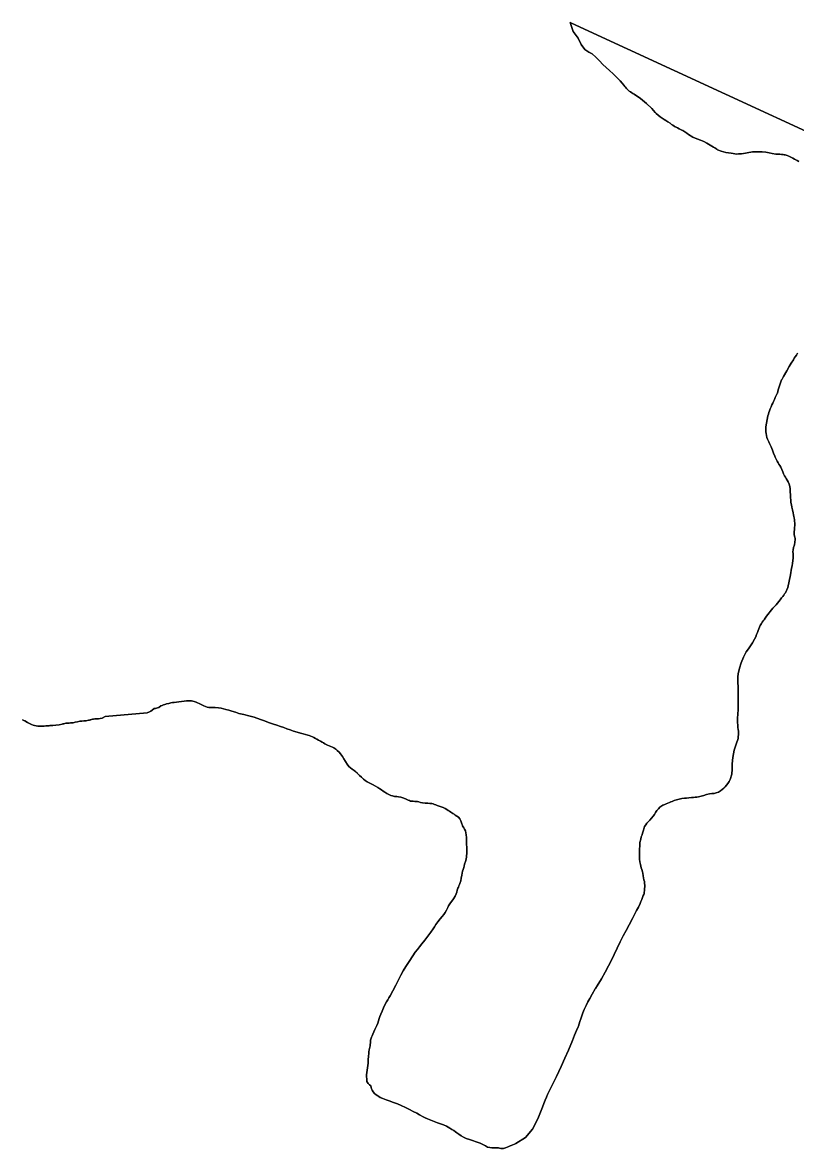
# Model space of a CAD drawing. Header units: inches. Extents: x 11258954 to 11313122, y 3645444 to 3695200.
# Drawn here: x 11268241 to 11269722, y 3672720 to 3674872 of the extents above; entities that cross this region are included whole.
import ezdxf

# ---------------------------------------------------------------- set-up
doc = ezdxf.new("R2010")
doc.units = ezdxf.units.IN
doc.header["$MEASUREMENT"] = 0
doc.layers.add('ZipCode', color=108, linetype='Continuous')

msp = doc.modelspace()

# ---------------------------------------------------------------- linework, layer by layer
at = {"layer": 'ZipCode'}
for points in [[(11270058.41, 3674516.188, 0), (11269298.636, 3674866.6385, 0), (11269287.6225, 3674871.7185, 0), (11269293.1735, 3674854.456, 0), (11269302.9065, 3674841.9375, 0), (11269308.4065, 3674829.4375, 0), (11269315.4065, 3674820.1875, 0), (11269323.219, 3674815.25, 0), (11269329.6565, 3674811.75, 0), (11269336.594, 3674805.75, 0), (11269343.594, 3674798.5625, 0), (11269350.219, 3674791.625, 0), (11269356.5625, 3674785.5, 0), (11269362.75, 3674780, 0), (11269369.625, 3674773.6875, 0), (11269378, 3674765.4375, 0), (11269382.9065, 3674760.25, 0), (11269387, 3674755.6875, 0), (11269390.125, 3674752.0625, 0), (11269392, 3674749.625, 0), (11269393.219, 3674748.125, 0), (11269395.3125, 3674745.8125, 0), (11269397.875, 3674743.25, 0), (11269400.625, 3674740.8125, 0), (11269403, 3674739.0625, 0), (11269405.2815, 3674737.625, 0), (11269407.594, 3674736.375, 0), (11269410, 3674735, 0), (11269422.125, 3674726.8125, 0), (11269433.75, 3674717.125, 0), (11269443.5315, 3674707.625, 0), (11269450, 3674700, 0), (11269452.25, 3674697.5625, 0), (11269455.6565, 3674694.5625, 0), (11269459.625, 3674691.4375, 0), (11269463.625, 3674688.625, 0), (11269467.1875, 3674686.375, 0), (11269470.594, 3674684.3125, 0), (11269474.2815, 3674682.125, 0), (11269478.625, 3674679.25, 0), (11269481.594, 3674677.125, 0), (11269484.1565, 3674675.25, 0), (11269486.3125, 3674673.6875, 0), (11269488, 3674672.625, 0), (11269490, 3674671.5625, 0), (11269492.75, 3674670.1875, 0), (11269495.8125, 3674668.6875, 0), (11269498.8125, 3674667.25, 0), (11269500.875, 3674666.25, 0), (11269502.7815, 3674665.25, 0), (11269504.7815, 3674664.125, 0), (11269507, 3674662.8125, 0), (11269510.625, 3674660.375, 0), (11269513.9375, 3674658, 0), (11269516.75, 3674655.9375, 0), (11269519, 3674654.4375, 0), (11269522.2815, 3674652.8125, 0), (11269526.7815, 3674651, 0), (11269531.8125, 3674649, 0), (11269536.8125, 3674647, 0), (11269543.25, 3674644.125, 0), (11269549.0315, 3674641.0625, 0), (11269554.9065, 3674637.625, 0), (11269561.625, 3674633.4375, 0), (11269563.875, 3674632, 0), (11269565.875, 3674630.6875, 0), (11269567.6875, 3674629.5625, 0), (11269569.219, 3674628.625, 0), (11269576.344, 3674625.8125, 0), (11269585.3125, 3674623.625, 0), (11269595.5625, 3674621.9375, 0), (11269606.4065, 3674620.4375, 0), (11269609.0625, 3674620.5, 0), (11269611.875, 3674620.625, 0), (11269615, 3674620.875, 0), (11269618.625, 3674621.25, 0), (11269622.75, 3674621.9375, 0), (11269626.1875, 3674622.6875, 0), (11269629.375, 3674623.4375, 0), (11269632.8125, 3674624, 0), (11269636.25, 3674624.3125, 0), (11269639.625, 3674624.375, 0), (11269642.969, 3674624.4375, 0), (11269646.219, 3674624.4375, 0), (11269648.219, 3674624.5, 0), (11269650.25, 3674624.5625, 0), (11269652.344, 3674624.625, 0), (11269654.625, 3674624.625, 0), (11269661.469, 3674624, 0), (11269667.6565, 3674622.8125, 0), (11269673.7815, 3674621.4375, 0), (11269680.594, 3674620.4375, 0), (11269684.5, 3674620.125, 0), (11269688.1875, 3674620, 0), (11269691.6565, 3674619.8125, 0), (11269695, 3674619.4375, 0), (11269696.719, 3674619.125, 0), (11269698.469, 3674618.75, 0), (11269700.344, 3674618.25, 0), (11269702.4065, 3674617.625, 0), (11269705.4375, 3674616.5, 0), (11269707.9375, 3674615.1875, 0), (11269710.3125, 3674613.75, 0), (11269713, 3674612.25, 0), (11269716.0625, 3674610.625, 0), (11269718.969, 3674609.125, 0), (11269721.719, 3674607.75, 0), (11269724.4065, 3674606.4375, 0)], [(11269724.4065, 3674606.4375, 0), (11269721.719, 3674607.75, 0), (11269718.969, 3674609.125, 0), (11269716.0625, 3674610.625, 0), (11269713, 3674612.25, 0), (11269710.3125, 3674613.75, 0), (11269707.9375, 3674615.1875, 0), (11269705.4375, 3674616.5, 0), (11269702.4065, 3674617.625, 0), (11269700.344, 3674618.25, 0), (11269698.469, 3674618.75, 0), (11269696.719, 3674619.125, 0), (11269695, 3674619.4375, 0), (11269691.6565, 3674619.8125, 0), (11269688.1875, 3674620, 0), (11269684.5, 3674620.125, 0), (11269680.594, 3674620.4375, 0), (11269673.7815, 3674621.4375, 0), (11269667.6565, 3674622.8125, 0), (11269661.469, 3674624, 0), (11269654.625, 3674624.625, 0), (11269652.344, 3674624.625, 0), (11269650.25, 3674624.5625, 0), (11269648.219, 3674624.5, 0), (11269646.219, 3674624.4375, 0), (11269642.969, 3674624.4375, 0), (11269639.625, 3674624.375, 0), (11269636.25, 3674624.3125, 0), (11269632.8125, 3674624, 0), (11269629.375, 3674623.4375, 0), (11269626.1875, 3674622.6875, 0), (11269622.75, 3674621.9375, 0), (11269618.625, 3674621.25, 0), (11269615, 3674620.875, 0), (11269611.875, 3674620.625, 0), (11269609.0625, 3674620.5, 0), (11269606.4065, 3674620.4375, 0), (11269595.5625, 3674621.9375, 0), (11269585.3125, 3674623.625, 0), (11269576.344, 3674625.8125, 0), (11269569.219, 3674628.625, 0), (11269567.6875, 3674629.5625, 0), (11269565.875, 3674630.6875, 0), (11269563.875, 3674632, 0), (11269561.625, 3674633.4375, 0), (11269554.9065, 3674637.625, 0), (11269549.0315, 3674641.0625, 0), (11269543.25, 3674644.125, 0), (11269536.8125, 3674647, 0), (11269531.8125, 3674649, 0), (11269526.7815, 3674651, 0), (11269522.2815, 3674652.8125, 0), (11269519, 3674654.4375, 0), (11269516.75, 3674655.9375, 0), (11269513.9375, 3674658, 0), (11269510.625, 3674660.375, 0), (11269507, 3674662.8125, 0), (11269504.7815, 3674664.125, 0), (11269502.7815, 3674665.25, 0), (11269500.875, 3674666.25, 0), (11269498.8125, 3674667.25, 0), (11269495.8125, 3674668.6875, 0), (11269492.75, 3674670.1875, 0), (11269490, 3674671.5625, 0), (11269488, 3674672.625, 0), (11269486.3125, 3674673.6875, 0), (11269484.1565, 3674675.25, 0), (11269481.594, 3674677.125, 0), (11269478.625, 3674679.25, 0), (11269474.2815, 3674682.125, 0), (11269470.594, 3674684.3125, 0), (11269467.1875, 3674686.375, 0), (11269463.625, 3674688.625, 0), (11269459.625, 3674691.4375, 0), (11269455.6565, 3674694.5625, 0), (11269452.25, 3674697.5625, 0), (11269450, 3674700, 0), (11269443.5315, 3674707.625, 0), (11269433.75, 3674717.125, 0), (11269422.125, 3674726.8125, 0), (11269410, 3674735, 0), (11269407.594, 3674736.375, 0), (11269405.2815, 3674737.625, 0), (11269403, 3674739.0625, 0), (11269400.625, 3674740.8125, 0), (11269397.875, 3674743.25, 0), (11269395.3125, 3674745.8125, 0), (11269393.219, 3674748.125, 0), (11269392, 3674749.625, 0), (11269390.125, 3674752.0625, 0), (11269387, 3674755.6875, 0), (11269382.9065, 3674760.25, 0), (11269378, 3674765.4375, 0), (11269369.625, 3674773.6875, 0), (11269362.75, 3674780, 0), (11269356.5625, 3674785.5, 0), (11269350.219, 3674791.625, 0), (11269343.594, 3674798.5625, 0), (11269336.594, 3674805.75, 0), (11269329.6565, 3674811.75, 0), (11269323.219, 3674815.25, 0), (11269315.4065, 3674820.1875, 0), (11269308.4065, 3674829.4375, 0), (11269302.9065, 3674841.9375, 0), (11269293.1735, 3674854.456, 0), (11269287.6225, 3674871.7185, 0), (11269298.636, 3674866.6385, 0), (11270058.41, 3674516.188, 0)], [(11269722.219, 3674239.625, 0), (11269719.875, 3674236.125, 0), (11269717.8125, 3674232.9375, 0), (11269715.9375, 3674230, 0), (11269714.219, 3674227.25, 0), (11269710.2815, 3674220.875, 0), (11269706.3125, 3674214.1875, 0), (11269701.5625, 3674206.125, 0), (11269695.4065, 3674195.4375, 0), (11269693.8125, 3674192.625, 0), (11269692.6875, 3674190.5, 0), (11269691.8125, 3674188.6875, 0), (11269691, 3674186.8125, 0), (11269688.969, 3674181.4375, 0), (11269687.1565, 3674175.625, 0), (11269685.4375, 3674169.5, 0), (11269683.8125, 3674163.25, 0), (11269683.719, 3674163.4375, 0), (11269683.625, 3674163.25, 0), (11269683.5, 3674163, 0), (11269683.4065, 3674162.8125, 0), (11269681.5315, 3674159, 0), (11269679.6875, 3674155.125, 0), (11269677.9065, 3674151.3125, 0), (11269676.219, 3674147.625, 0), (11269674.719, 3674144.375, 0), (11269673.219, 3674141.0625, 0), (11269671.6875, 3674137.5, 0), (11269670, 3674133.4375, 0), (11269668.594, 3674129.75, 0), (11269667.469, 3674126.5625, 0), (11269666.5315, 3674123.375, 0), (11269665.625, 3674120.0625, 0), (11269663.9375, 3674113.0625, 0), (11269662.6875, 3674106.0625, 0), (11269661.875, 3674099.1875, 0), (11269661.625, 3674092.625, 0), (11269661.719, 3674089.4375, 0), (11269662.0315, 3674086.1875, 0), (11269662.5625, 3674082.6875, 0), (11269663.4065, 3674078.8125, 0), (11269664.4375, 3674075.4375, 0), (11269665.719, 3674072.6875, 0), (11269667.125, 3674070.125, 0), (11269668.625, 3674067.25, 0), (11269671.5, 3674060.9375, 0), (11269674, 3674054.8125, 0), (11269676.3125, 3674048.9375, 0), (11269678.594, 3674043.25, 0), (11269679.5625, 3674041, 0), (11269680.6565, 3674038.6875, 0), (11269681.844, 3674036.25, 0), (11269683.219, 3674033.625, 0), (11269685, 3674030.5, 0), (11269686.6565, 3674027.875, 0), (11269688.2815, 3674025.1875, 0), (11269690, 3674022.0625, 0), (11269692.094, 3674017.5, 0), (11269693.7815, 3674013.1875, 0), (11269695.375, 3674009.1875, 0), (11269697.219, 3674005.4375, 0), (11269698.875, 3674002.8125, 0), (11269700.719, 3674000.1875, 0), (11269702.594, 3673997.375, 0), (11269704.4065, 3673994.25, 0), (11269706.3125, 3673989.5625, 0), (11269707.25, 3673985.0625, 0), (11269707.75, 3673980.4375, 0), (11269708.219, 3673975.0625, 0), (11269708.719, 3673969.3125, 0), (11269708.969, 3673964.0625, 0), (11269709.1875, 3673959.25, 0), (11269709.594, 3673954.625, 0), (11269710.344, 3673950.0625, 0), (11269711.375, 3673945.375, 0), (11269712.5625, 3673940.3125, 0), (11269713.8125, 3673934.625, 0), (11269714.5315, 3673931.125, 0), (11269715.125, 3673928.0625, 0), (11269715.6565, 3673925.0625, 0), (11269716.219, 3673921.4375, 0), (11269716.594, 3673918.3125, 0), (11269716.8125, 3673915.5625, 0), (11269716.875, 3673913, 0), (11269716.8125, 3673910.625, 0), (11269716.469, 3673906.8125, 0), (11269716.0625, 3673902.8125, 0), (11269715.8125, 3673898.3125, 0), (11269716, 3673893.0625, 0), (11269716.375, 3673890.3125, 0), (11269716.844, 3673888, 0), (11269717.3125, 3673885.875, 0), (11269717.594, 3673883.625, 0), (11269717.2815, 3673878.4375, 0), (11269716.0625, 3673873.4375, 0), (11269714.625, 3673868.5625, 0), (11269713.594, 3673863.8125, 0), (11269713.4065, 3673860.4375, 0), (11269713.5625, 3673857, 0), (11269713.7815, 3673853.3125, 0), (11269713.8125, 3673849.0625, 0), (11269713.375, 3673843.3125, 0), (11269712.594, 3673838.375, 0), (11269711.625, 3673833.75, 0), (11269710.594, 3673828.8125, 0), (11269708.5315, 3673816.375, 0), (11269706.469, 3673803.9375, 0), (11269703.5625, 3673792.25, 0), (11269699, 3673782.0625, 0), (11269697.5, 3673779.75, 0), (11269695.8125, 3673777.5, 0), (11269693.9065, 3673775, 0), (11269691.8125, 3673772.25, 0), (11269689, 3673768.5625, 0), (11269686.5625, 3673765.4375, 0), (11269684.0625, 3673762.375, 0), (11269681.219, 3673759.0625, 0), (11269678.1565, 3673755.5625, 0), (11269675.219, 3673752.375, 0), (11269672.5, 3673749.375, 0), (11269670, 3673746.4375, 0), (11269667.75, 3673743.5625, 0), (11269665.5315, 3673740.5, 0), (11269663.094, 3673737.125, 0), (11269660.219, 3673733.25, 0), (11269658.094, 3673730.4375, 0), (11269656.344, 3673728.0625, 0), (11269654.719, 3673725.75, 0), (11269653, 3673723.0625, 0), (11269651, 3673719.5, 0), (11269649.375, 3673716.125, 0), (11269648, 3673712.8125, 0), (11269646.8125, 3673709.625, 0), (11269645.469, 3673705.875, 0), (11269644.0315, 3673702.0625, 0), (11269642.344, 3673697.9375, 0), (11269640.219, 3673693.25, 0), (11269636.25, 3673686.0625, 0), (11269632.25, 3673680.3125, 0), (11269628.219, 3673674.9375, 0), (11269624.219, 3673669.0625, 0), (11269618.7815, 3673658.875, 0), (11269614.625, 3673648.375, 0), (11269611.3125, 3673637.75, 0), (11269608.4065, 3673627.0625, 0), (11269608.375, 3673621.1875, 0), (11269608.344, 3673615.3125, 0), (11269608.344, 3673609.5, 0), (11269608.4065, 3673603.8125, 0), (11269608.5, 3673599.125, 0), (11269608.594, 3673594.3125, 0), (11269608.719, 3673589.5, 0), (11269608.8125, 3673584.8125, 0), (11269608.9065, 3673578.875, 0), (11269608.9375, 3673572.9375, 0), (11269608.844, 3673566.5, 0), (11269608.625, 3673559.0625, 0), (11269608.125, 3673550.1875, 0), (11269607.594, 3673542.5625, 0), (11269607.375, 3673535.375, 0), (11269607.8125, 3673527.8125, 0), (11269608.2815, 3673524.25, 0), (11269608.844, 3673520.75, 0), (11269609.344, 3673517.375, 0), (11269609.625, 3673514.0625, 0), (11269608.469, 3673503.375, 0), (11269605.0315, 3673492.875, 0), (11269601.0315, 3673481.25, 0), (11269598.219, 3673467.25, 0), (11269597.5, 3673455.125, 0), (11269597.3125, 3673445.0625, 0), (11269596.4065, 3673435.625, 0), (11269593.4065, 3673425.4375, 0), (11269591.4065, 3673421.25, 0), (11269589.0625, 3673417.625, 0), (11269586.5, 3673414.375, 0), (11269583.8125, 3673411.4375, 0), (11269581.1875, 3673408.75, 0), (11269578.3125, 3673406.1875, 0), (11269575, 3673403.75, 0), (11269571, 3673401.25, 0), (11269566.6565, 3673399.375, 0), (11269562.625, 3673398.5625, 0), (11269558.594, 3673398.1875, 0), (11269554.219, 3673397.625, 0), (11269548.4375, 3673396.3125, 0), (11269543, 3673394.75, 0), (11269537.8125, 3673393.25, 0), (11269532.8125, 3673392.0625, 0), (11269529.844, 3673391.5625, 0), (11269526.719, 3673391.25, 0), (11269523.375, 3673390.9375, 0), (11269519.625, 3673390.625, 0), (11269514.594, 3673390.1875, 0), (11269510.25, 3673389.8125, 0), (11269506, 3673389.3125, 0), (11269501.219, 3673388.625, 0), (11269495.9065, 3673387.5625, 0), (11269491.0315, 3673386.25, 0), (11269486.5625, 3673384.8125, 0), (11269482.4065, 3673383.25, 0), (11269479.9375, 3673382.25, 0), (11269477.344, 3673381.1875, 0), (11269474.4375, 3673380, 0), (11269471, 3673378.625, 0), (11269468.5315, 3673377.6875, 0), (11269466.5, 3673376.9375, 0), (11269464.6875, 3673376.0625, 0), (11269462.8125, 3673375.0625, 0), (11269459.25, 3673372.375, 0), (11269456.1875, 3673369.125, 0), (11269453.469, 3673365.625, 0), (11269451, 3673362.0625, 0), (11269448.5625, 3673358.5625, 0), (11269446.0315, 3673355.125, 0), (11269443.1875, 3673351.5, 0), (11269439.8125, 3673347.4375, 0), (11269436.9065, 3673344.1875, 0), (11269434.4065, 3673341.5, 0), (11269432.1565, 3673338.75, 0), (11269430, 3673335.25, 0), (11269428.9375, 3673332.9375, 0), (11269428.794, 3673332.488, 0), (11269428.219, 3673330.6875, 0), (11269427.719, 3673328.5, 0), (11269427.219, 3673326.4375, 0), (11269426.1875, 3673322.875, 0), (11269424.9375, 3673319.3125, 0), (11269423.6565, 3673315.4375, 0), (11269422.4065, 3673311.25, 0), (11269421.0625, 3673304.5625, 0), (11269420.5625, 3673298.4375, 0), (11269420.469, 3673292.25, 0), (11269420.4065, 3673285.25, 0), (11269420.3125, 3673278.9375, 0), (11269420.469, 3673273.125, 0), (11269420.9375, 3673267.75, 0), (11269421.8125, 3673262.875, 0), (11269422.6565, 3673259.75, 0), (11269423.625, 3673256.5, 0), (11269424.719, 3673252.875, 0), (11269425.8125, 3673248.4375, 0), (11269426.2815, 3673246.1875, 0), (11269426.625, 3673244.375, 0), (11269426.9065, 3673242.6875, 0), (11269427.219, 3673240.875, 0), (11269427.969, 3673237.1875, 0), (11269428.75, 3673233.5625, 0), (11269429.469, 3673230, 0), (11269430, 3673226.625, 0), (11269430.25, 3673223.4375, 0), (11269430.219, 3673220.25, 0), (11269430, 3673216.625, 0), (11269429.625, 3673212.25, 0), (11269429.2815, 3673209.5625, 0), (11269428.7815, 3673207.375, 0), (11269428.125, 3673205.4375, 0), (11269427.4065, 3673203.4375, 0), (11269425.969, 3673199.5625, 0), (11269424.4375, 3673195.6875, 0), (11269422.844, 3673191.9375, 0), (11269421.219, 3673188.25, 0), (11269417.969, 3673181.375, 0), (11269414.594, 3673174.625, 0), (11269410.844, 3673167.5, 0), (11269406.625, 3673159.4375, 0), (11269400.219, 3673147.3125, 0), (11269394.625, 3673136.875, 0), (11269389.219, 3673126.625, 0), (11269383.4065, 3673115.25, 0), (11269377.375, 3673102.75, 0), (11269371.7815, 3673090.875, 0), (11269366.5, 3673079.625, 0), (11269361.219, 3673069.0625, 0), (11269354.5315, 3673056.8125, 0), (11269347.2815, 3673044.5, 0), (11269339.125, 3673030.875, 0), (11269336.0975, 3673025.6735, 0), (11269335.6805, 3673024.9575, 0), (11269329.8125, 3673014.875, 0), (11269325.1875, 3673006.75, 0), (11269321.469, 3673000, 0), (11269318.125, 3672993.375, 0), (11269314.625, 3672985.625, 0), (11269312.094, 3672979.375, 0), (11269310.0315, 3672973.4375, 0), (11269308.1875, 3672967.875, 0), (11269306.4065, 3672962.4375, 0), (11269303.375, 3672954, 0), (11269302.8795, 3672952.764, 0), (11269299.969, 3672945.5, 0), (11269296.1875, 3672936.375, 0), (11269292, 3672926.25, 0), (11269284.344, 3672908, 0), (11269277.5, 3672892.5625, 0), (11269270.2815, 3672876.875, 0), (11269261.4065, 3672857.875, 0), (11269256.5625, 3672847.625, 0), (11269252.219, 3672838.8125, 0), (11269248.219, 3672830.875, 0), (11269244.4065, 3672823.4375, 0), (11269242.1875, 3672818.3125, 0), (11269239.9065, 3672812.3125, 0), (11269237.469, 3672806, 0), (11269234.8125, 3672799.0625, 0), (11269225.8125, 3672776.8125, 0), (11269215.5625, 3672757.25, 0), (11269202.2815, 3672741.25, 0), (11269184.0315, 3672729.4375, 0), (11269181, 3672728.1875, 0), (11269178, 3672727, 0), (11269175.219, 3672725.875, 0), (11269172.8125, 3672724.875, 0), (11269170.2815, 3672723.6875, 0), (11269167.4375, 3672722.375, 0), (11269164.125, 3672721.1875, 0), (11269160.219, 3672720.25, 0), (11269157.4375, 3672720.0625, 0), (11269155.0315, 3672720.3125, 0), (11269152.844, 3672720.8125, 0), (11269150.625, 3672721.25, 0), (11269146.4375, 3672721.5625, 0), (11269142.0315, 3672721.5, 0), (11269137.7815, 3672721.375, 0), (11269134.0315, 3672721.625, 0), (11269129.9375, 3672722.875, 0), (11269125.6875, 3672724.9375, 0), (11269120.969, 3672727.5, 0), (11269115.4065, 3672730.0625, 0), (11269107.8125, 3672732.875, 0), (11269101.25, 3672735, 0), (11269095.1875, 3672737, 0), (11269089.0315, 3672739.4375, 0), (11269084.1565, 3672741.8125, 0), (11269079.2815, 3672744.4375, 0), (11269074.7815, 3672747.25, 0), (11269071.0315, 3672749.875, 0), (11269068.3125, 3672751.9375, 0), (11269065.25, 3672754.1875, 0), (11269061.75, 3672756.5625, 0), (11269057.8125, 3672759.0625, 0), (11269051.5315, 3672762.5, 0), (11269045.719, 3672765, 0), (11269040.0625, 3672767.0625, 0), (11269034.219, 3672769.0625, 0), (11269024.8125, 3672772.625, 0), (11269015.25, 3672776.6875, 0), (11269010.537, 3672778.8755, 0), (11269007.9545, 3672780.0745, 0), (11269006.5, 3672780.75, 0), (11268999.625, 3672784.4375, 0), (11268994.4065, 3672787.375, 0), (11268987.969, 3672790.8125, 0), (11268980.6565, 3672794.5625, 0), (11268972.8125, 3672798.4375, 0), (11268964.6875, 3672802.25, 0), (11268957.4065, 3672805.375, 0), (11268950.0625, 3672808.125, 0), (11268941.8125, 3672811.0625, 0), (11268935.7815, 3672813.1875, 0), (11268929.844, 3672815.375, 0), (11268924.9065, 3672817.4375, 0), (11268921.8125, 3672819.25, 0), (11268919.9375, 3672820.6875, 0), (11268917.125, 3672822.75, 0), (11268913.969, 3672825.375, 0), (11268911.0315, 3672828.4375, 0), (11268909.1875, 3672831.25, 0), (11268907.969, 3672834, 0), (11268907.1875, 3672836.8125, 0), (11268906.625, 3672839.625, 0), (11268904.0625, 3672841.9375, 0), (11268901.7815, 3672844.1875, 0), (11268900.1565, 3672846.25, 0), (11268899.4065, 3672848.0625, 0), (11268899.1565, 3672850.375, 0), (11268898.9065, 3672853.4375, 0), (11268898.6875, 3672856.9375, 0), (11268898.625, 3672860.625, 0), (11268898.9065, 3672865.4375, 0), (11268899.5625, 3672869.8125, 0), (11268900.3125, 3672874, 0), (11268901.0315, 3672878.4375, 0), (11268901.469, 3672882.875, 0), (11268901.75, 3672887.3125, 0), (11268901.9065, 3672891.4375, 0), (11268902.0315, 3672894.625, 0), (11268902.104, 3672895.6645, 0), (11268902.219, 3672897.3125, 0), (11268902.625, 3672900.6875, 0), (11268903.1875, 3672904.5, 0), (11268903.8125, 3672908.4375, 0), (11268904.3125, 3672911.1875, 0), (11268904.8125, 3672913.75, 0), (11268905.25, 3672916.25, 0), (11268905.625, 3672918.875, 0), (11268905.9065, 3672921.6875, 0), (11268906.1565, 3672924.5, 0), (11268906.4375, 3672927, 0), (11268906.8125, 3672928.875, 0), (11268907.4065, 3672930.625, 0), (11268908.25, 3672932.9375, 0), (11268909.2815, 3672935.5, 0), (11268910.4065, 3672938.25, 0), (11268912.5, 3672942.9375, 0), (11268914.469, 3672947.125, 0), (11268916.375, 3672951.0625, 0), (11268918.219, 3672955.25, 0), (11268919.9375, 3672959.625, 0), (11268921.5315, 3672964.125, 0), (11268922.969, 3672968.375, 0), (11268923.594, 3672970.219, 0), (11268924.219, 3672972.0625, 0), (11268926.0315, 3672977, 0), (11268928.3125, 3672982.5, 0), (11268931.0625, 3672988.6875, 0), (11268934.4065, 3672995.625, 0), (11268936.9065, 3673000.4375, 0), (11268939.219, 3673004.4375, 0), (11268941.4375, 3673008.0625, 0), (11268943.625, 3673011.625, 0), (11268949.0625, 3673021.4375, 0), (11268954.469, 3673032.125, 0), (11268959.5625, 3673042.5, 0), (11268964.0315, 3673051.4375, 0), (11268968.375, 3673059.25, 0), (11268973.625, 3673067.75, 0), (11268979.8125, 3673077.25, 0), (11268987.0315, 3673088.0625, 0), (11268991.7815, 3673094.9375, 0), (11268996, 3673100.5625, 0), (11269000.0315, 3673105.6875, 0), (11269004.219, 3673110.875, 0), (11269010, 3673118.1875, 0), (11269015.875, 3673125.875, 0), (11269021.3125, 3673133.3125, 0), (11269025.625, 3673139.625, 0), (11269028.1565, 3673143.5625, 0), (11269031.1565, 3673148.0625, 0), (11269034.75, 3673153.1875, 0), (11269039.0315, 3673158.875, 0), (11269042.875, 3673163.5, 0), (11269046.219, 3673167.375, 0), (11269049.125, 3673171.125, 0), (11269051.625, 3673175.25, 0), (11269052.875, 3673177.9375, 0), (11269054.0625, 3673180.75, 0), (11269055.25, 3673183.5, 0), (11269056.4065, 3673185.875, 0), (11269058.719, 3673189.4375, 0), (11269061.5, 3673192.9375, 0), (11269064.5315, 3673197, 0), (11269067.625, 3673202.0625, 0), (11269069.6565, 3673206.375, 0), (11269071, 3673210.125, 0), (11269072.0315, 3673213.6875, 0), (11269073.219, 3673217.25, 0), (11269074.1565, 3673219.5625, 0), (11269075.1565, 3673221.9375, 0), (11269076.1565, 3673224.25, 0), (11269077.0315, 3673226.4375, 0), (11269078.469, 3673231.375, 0), (11269079.4375, 3673236.5, 0), (11269080.469, 3673242.5, 0), (11269082.219, 3673249.875, 0), (11269083.0315, 3673252.875, 0), (11269083.6875, 3673255.25, 0), (11269084.25, 3673257.25, 0), (11269084.8125, 3673259.25, 0), (11269086.0625, 3673263.5, 0), (11269087.4065, 3673268.25, 0), (11269088.6565, 3673273.0625, 0), (11269089.625, 3673277.625, 0), (11269090.469, 3673285.6875, 0), (11269090.375, 3673293.6875, 0), (11269089.844, 3673302.8125, 0), (11269089.4065, 3673314.25, 0), (11269089.1565, 3673319.4375, 0), (11269088.5625, 3673323.5625, 0), (11269087.469, 3673327.0625, 0), (11269085.8125, 3673330.4375, 0), (11269084.5315, 3673332.5625, 0), (11269083.219, 3673334.75, 0), (11269081.969, 3673336.9375, 0), (11269081.0315, 3673339.0625, 0), (11269080.5315, 3673340.75, 0), (11269080.0625, 3673342.5, 0), (11269079.5625, 3673344.375, 0), (11269078.8125, 3673346.4375, 0), (11269076.7815, 3673350.125, 0), (11269074.2815, 3673352.9375, 0), (11269071.375, 3673355.1875, 0), (11269068.219, 3673357.25, 0), (11269065.9375, 3673358.6875, 0), (11269063.6565, 3673360.125, 0), (11269061.4375, 3673361.5625, 0), (11269059.4065, 3673362.875, 0), (11269057.1565, 3673364.375, 0), (11269054.75, 3673366, 0), (11269052.094, 3673367.6875, 0), (11269049.0315, 3673369.4375, 0), (11269044.875, 3673371.5, 0), (11269041.1565, 3673372.9375, 0), (11269037.5315, 3673374.1875, 0), (11269033.8125, 3673375.4375, 0), (11269031.094, 3673376.4375, 0), (11269028.3125, 3673377.5, 0), (11269025.6565, 3673378.4375, 0), (11269023.219, 3673379.0625, 0), (11269019.469, 3673379.5, 0), (11269015.4065, 3673379.6875, 0), (11269010.719, 3673379.875, 0), (11269005.219, 3673380.625, 0), (11269001.6565, 3673381.375, 0), (11268998.75, 3673382.1875, 0), (11268996.125, 3673382.8125, 0), (11268993.4065, 3673383.25, 0), (11268990.625, 3673383.4375, 0), (11268987.6875, 3673383.5, 0), (11268984.844, 3673383.6875, 0), (11268982.4065, 3673384.0625, 0), (11268980.375, 3673384.75, 0), (11268978.25, 3673385.8125, 0), (11268975.844, 3673387, 0), (11268973.0315, 3673388.25, 0), (11268968.1565, 3673390.0625, 0), (11268963.844, 3673391.3125, 0), (11268959.9375, 3673392.125, 0), (11268956.219, 3673392.8125, 0), (11268955.9065, 3673393, 0), (11268955.594, 3673392.9375, 0), (11268955.3125, 3673392.875, 0), (11268955.0315, 3673392.8125, 0), (11268953.469, 3673392.75, 0), (11268951.875, 3673392.9375, 0), (11268950.1565, 3673393.375, 0), (11268948.219, 3673393.8125, 0), (11268944.9375, 3673394.6875, 0), (11268942.1565, 3673395.75, 0), (11268939.6565, 3673397, 0), (11268937.219, 3673398.4375, 0), (11268933.8125, 3673400.6875, 0), (11268930.344, 3673403.1875, 0), (11268927.0315, 3673405.5625, 0), (11268924.0315, 3673407.625, 0), (11268920.1875, 3673410, 0), (11268915.969, 3673412.25, 0), (11268911.0315, 3673414.875, 0), (11268905.0315, 3673418.0625, 0), (11268902.25, 3673419.5625, 0), (11268900, 3673420.75, 0), (11268898.0625, 3673421.875, 0), (11268896.219, 3673423.0625, 0), (11268892.5625, 3673425.9375, 0), (11268888.7815, 3673429.375, 0), (11268885.25, 3673432.9375, 0), (11268882.219, 3673436.0625, 0), (11268881.4375, 3673436.875, 0), (11268880.5315, 3673437.75, 0), (11268879.5315, 3673438.625, 0), (11268878.4065, 3673439.625, 0), (11268874.625, 3673442.5625, 0), (11268871.125, 3673445, 0), (11268867.844, 3673447.375, 0), (11268864.8125, 3673450.0625, 0), (11268861.25, 3673454.625, 0), (11268858.094, 3673459.75, 0), (11268855.2815, 3673464.875, 0), (11268852.8125, 3673469.25, 0), (11268851, 3673471.75, 0), (11268848.75, 3673474.375, 0), (11268845.969, 3673477.3125, 0), (11268842.625, 3673480.625, 0), (11268840.1875, 3673482.875, 0), (11268838, 3673484.5, 0), (11268835.875, 3673485.75, 0), (11268833.625, 3673486.8125, 0), (11268830.5625, 3673488.1875, 0), (11268827.344, 3673489.5625, 0), (11268824.1875, 3673490.9375, 0), (11268821.4065, 3673492.25, 0), (11268819, 3673493.5, 0), (11268816.4375, 3673494.9375, 0), (11268813.625, 3673496.5625, 0), (11268810.4065, 3673498.4375, 0), (11268806.875, 3673500.4375, 0), (11268803.8125, 3673502.1875, 0), (11268800.969, 3673503.75, 0), (11268798.0315, 3673505.25, 0), (11268795.1565, 3673506.625, 0), (11268792.1565, 3673507.9375, 0), (11268789.1875, 3673509.0625, 0), (11268786.4375, 3673510.0625, 0), (11268782.0625, 3673511.3125, 0), (11268777.375, 3673512.5, 0), (11268772.1875, 3673513.8125, 0), (11268766.219, 3673515.4375, 0), (11268758.6875, 3673517.75, 0), (11268752.344, 3673519.9375, 0), (11268746.5625, 3673522.125, 0), (11268740.625, 3673524.25, 0), (11268734.1565, 3673526.4375, 0), (11268727.4065, 3673528.6875, 0), (11268720.9375, 3673530.8125, 0), (11268715.219, 3673532.8125, 0), (11268711.1565, 3673534.3125, 0), (11268706.719, 3673536.0625, 0), (11268701.75, 3673537.9375, 0), (11268696.0315, 3673540.0625, 0), (11268684.0315, 3673544.0625, 0), (11268673.4375, 3673547.0625, 0), (11268663.7815, 3673549.4375, 0), (11268654.625, 3673551.4375, 0), (11268647.969, 3673553.625, 0), (11268641.469, 3673555.6875, 0), (11268635.219, 3673557.5625, 0), (11268629.4375, 3673559.25, 0), (11268625.125, 3673560.375, 0), (11268620.625, 3673561.3125, 0), (11268615.4065, 3673562.125, 0), (11268609.0315, 3673562.8125, 0), (11268604.469, 3673563.0625, 0), (11268600.75, 3673563, 0), (11268597.4375, 3673563, 0), (11268594.219, 3673563.4375, 0), (11268590.875, 3673564.4375, 0), (11268587.4375, 3673565.9375, 0), (11268584.094, 3673567.625, 0), (11268581.0315, 3673569.25, 0), (11268578.5, 3673570.5625, 0), (11268575.8125, 3673571.75, 0), (11268572.844, 3673572.9375, 0), (11268569.4375, 3673574.0625, 0), (11268564.1565, 3673575.3125, 0), (11268559.344, 3673575.75, 0), (11268554.75, 3673575.5625, 0), (11268550.0315, 3673575.0625, 0), (11268545.0315, 3673574.4375, 0), (11268539.9375, 3673573.75, 0), (11268535.1565, 3673573.0625, 0), (11268531.0315, 3673572.4375, 0), (11268528.0315, 3673572, 0), (11268524.625, 3673571.375, 0), (11268520.7815, 3673570.625, 0), (11268516.4375, 3673569.625, 0), (11268514.8125, 3673569.1875, 0), (11268513.125, 3673568.6875, 0), (11268510.3125, 3673567.75, 0), (11268507.7815, 3673566.8125, 0), (11268505.219, 3673565.8125, 0), (11268501.7355, 3673562.983, 0), (11268499.11, 3673562.267, 0), (11268495.0515, 3673561.073, 0), (11268492.426, 3673560.596, 0), (11268488.6065, 3673557.4925, 0), (11268486.4585, 3673555.8215, 0), (11268483.8325, 3673554.3895, 0), (11268479.4625, 3673552.4065, 0), (11268399.4095, 3673545.676, 0), (11268393.6015, 3673542.454, 0), (11268389.625, 3673541.625, 0), (11268386.0625, 3673541.375, 0), (11268382.219, 3673541.0625, 0), (11268379.625, 3673540.8125, 0), (11268377.0315, 3673540.5625, 0), (11268374.75, 3673540.1875, 0), (11268373.0315, 3673539.8125, 0), (11268371.969, 3673539.5, 0), (11268370.5625, 3673539.0625, 0), (11268368.969, 3673538.6875, 0), (11268367.219, 3673538.25, 0), (11268362.6565, 3673537.5, 0), (11268358.625, 3673537.125, 0), (11268354.719, 3673536.875, 0), (11268350.625, 3673536.4375, 0), (11268346.25, 3673535.625, 0), (11268341.8125, 3673534.5625, 0), (11268337.844, 3673533.6875, 0), (11268334.844, 3673533.25, 0), (11268332.8125, 3673533.1875, 0), (11268330.125, 3673533.125, 0), (11268327.0625, 3673533, 0), (11268323.844, 3673532.625, 0), (11268321.875, 3673532.25, 0), (11268320.125, 3673531.8125, 0), (11268318.469, 3673531.3125, 0), (11268316.844, 3673530.8125, 0), (11268311.094, 3673529.5625, 0), (11268304.9375, 3673528.8125, 0), (11268298.9375, 3673528.3125, 0), (11268293.625, 3673528.0625, 0), (11268291.9375, 3673527.9375, 0), (11268290.094, 3673527.8125, 0), (11268288.0625, 3673527.625, 0), (11268285.844, 3673527.4375, 0), (11268282.3125, 3673527.1875, 0), (11268279.1875, 3673527, 0), (11268276.25, 3673526.9375, 0), (11268273.219, 3673527.0625, 0), (11268270.219, 3673527.3125, 0), (11268267.125, 3673527.75, 0), (11268264.219, 3673528.375, 0), (11268261.625, 3673529.0625, 0), (11268258.219, 3673530.4375, 0), (11268254.8125, 3673532.1875, 0), (11268250.7815, 3673534.375, 0), (11268245.4375, 3673537.0625, 0), (11268243.594, 3673537.9375, 0), (11268242.219, 3673538.75, 0), (11268241.094, 3673539.4375, 0)], [(11268241.094, 3673539.4375, 0), (11268242.219, 3673538.75, 0), (11268243.594, 3673537.9375, 0), (11268245.4375, 3673537.0625, 0), (11268250.7815, 3673534.375, 0), (11268254.8125, 3673532.1875, 0), (11268258.219, 3673530.4375, 0), (11268261.625, 3673529.0625, 0), (11268264.219, 3673528.375, 0), (11268267.125, 3673527.75, 0), (11268270.219, 3673527.3125, 0), (11268273.219, 3673527.0625, 0), (11268276.25, 3673526.9375, 0), (11268279.1875, 3673527, 0), (11268282.3125, 3673527.1875, 0), (11268285.844, 3673527.4375, 0), (11268288.0625, 3673527.625, 0), (11268290.094, 3673527.8125, 0), (11268291.9375, 3673527.9375, 0), (11268293.625, 3673528.0625, 0), (11268298.9375, 3673528.3125, 0), (11268304.9375, 3673528.8125, 0), (11268311.094, 3673529.5625, 0), (11268316.844, 3673530.8125, 0), (11268318.469, 3673531.3125, 0), (11268320.125, 3673531.8125, 0), (11268321.875, 3673532.25, 0), (11268323.844, 3673532.625, 0), (11268327.0625, 3673533, 0), (11268330.125, 3673533.125, 0), (11268332.8125, 3673533.1875, 0), (11268334.844, 3673533.25, 0), (11268337.844, 3673533.6875, 0), (11268341.8125, 3673534.5625, 0), (11268346.25, 3673535.625, 0), (11268350.625, 3673536.4375, 0), (11268354.719, 3673536.875, 0), (11268358.625, 3673537.125, 0), (11268362.6565, 3673537.5, 0), (11268367.219, 3673538.25, 0), (11268368.969, 3673538.6875, 0), (11268370.5625, 3673539.0625, 0), (11268371.969, 3673539.5, 0), (11268373.0315, 3673539.8125, 0), (11268374.75, 3673540.1875, 0), (11268377.0315, 3673540.5625, 0), (11268379.625, 3673540.8125, 0), (11268382.219, 3673541.0625, 0), (11268386.0625, 3673541.375, 0), (11268389.625, 3673541.625, 0), (11268393.6015, 3673542.454, 0), (11268399.4095, 3673545.676, 0), (11268479.4625, 3673552.4065, 0), (11268483.8325, 3673554.3895, 0), (11268486.4585, 3673555.8215, 0), (11268488.6065, 3673557.4925, 0), (11268492.426, 3673560.596, 0), (11268495.0515, 3673561.073, 0), (11268499.11, 3673562.267, 0), (11268501.7355, 3673562.983, 0), (11268505.219, 3673565.8125, 0), (11268507.7815, 3673566.8125, 0), (11268510.3125, 3673567.75, 0), (11268513.125, 3673568.6875, 0), (11268514.8125, 3673569.1875, 0), (11268516.4375, 3673569.625, 0), (11268520.7815, 3673570.625, 0), (11268524.625, 3673571.375, 0), (11268528.0315, 3673572, 0), (11268531.0315, 3673572.4375, 0), (11268535.1565, 3673573.0625, 0), (11268539.9375, 3673573.75, 0), (11268545.0315, 3673574.4375, 0), (11268550.0315, 3673575.0625, 0), (11268554.75, 3673575.5625, 0), (11268559.344, 3673575.75, 0), (11268564.1565, 3673575.3125, 0), (11268569.4375, 3673574.0625, 0), (11268572.844, 3673572.9375, 0), (11268575.8125, 3673571.75, 0), (11268578.5, 3673570.5625, 0), (11268581.0315, 3673569.25, 0), (11268584.094, 3673567.625, 0), (11268587.4375, 3673565.9375, 0), (11268590.875, 3673564.4375, 0), (11268594.219, 3673563.4375, 0), (11268597.4375, 3673563, 0), (11268600.75, 3673563, 0), (11268604.469, 3673563.0625, 0), (11268609.0315, 3673562.8125, 0), (11268615.4065, 3673562.125, 0), (11268620.625, 3673561.3125, 0), (11268625.125, 3673560.375, 0), (11268629.4375, 3673559.25, 0), (11268635.219, 3673557.5625, 0), (11268641.469, 3673555.6875, 0), (11268647.969, 3673553.625, 0), (11268654.625, 3673551.4375, 0), (11268663.7815, 3673549.4375, 0), (11268673.4375, 3673547.0625, 0), (11268684.0315, 3673544.0625, 0), (11268696.0315, 3673540.0625, 0), (11268701.75, 3673537.9375, 0), (11268706.719, 3673536.0625, 0), (11268711.1565, 3673534.3125, 0), (11268715.219, 3673532.8125, 0), (11268720.9375, 3673530.8125, 0), (11268727.4065, 3673528.6875, 0), (11268734.1565, 3673526.4375, 0), (11268740.625, 3673524.25, 0), (11268746.5625, 3673522.125, 0), (11268752.344, 3673519.9375, 0), (11268758.6875, 3673517.75, 0), (11268766.219, 3673515.4375, 0), (11268772.1875, 3673513.8125, 0), (11268777.375, 3673512.5, 0), (11268782.0625, 3673511.3125, 0), (11268786.4375, 3673510.0625, 0), (11268789.1875, 3673509.0625, 0), (11268792.1565, 3673507.9375, 0), (11268795.1565, 3673506.625, 0), (11268798.0315, 3673505.25, 0), (11268800.969, 3673503.75, 0), (11268803.8125, 3673502.1875, 0), (11268806.875, 3673500.4375, 0), (11268810.4065, 3673498.4375, 0), (11268813.625, 3673496.5625, 0), (11268816.4375, 3673494.9375, 0), (11268819, 3673493.5, 0), (11268821.4065, 3673492.25, 0), (11268824.1875, 3673490.9375, 0), (11268827.344, 3673489.5625, 0), (11268830.5625, 3673488.1875, 0), (11268833.625, 3673486.8125, 0), (11268835.875, 3673485.75, 0), (11268838, 3673484.5, 0), (11268840.1875, 3673482.875, 0), (11268842.625, 3673480.625, 0), (11268845.969, 3673477.3125, 0), (11268848.75, 3673474.375, 0), (11268851, 3673471.75, 0), (11268852.8125, 3673469.25, 0), (11268855.2815, 3673464.875, 0), (11268858.094, 3673459.75, 0), (11268861.25, 3673454.625, 0), (11268864.8125, 3673450.0625, 0), (11268867.844, 3673447.375, 0), (11268871.125, 3673445, 0), (11268874.625, 3673442.5625, 0), (11268878.4065, 3673439.625, 0), (11268879.5315, 3673438.625, 0), (11268880.5315, 3673437.75, 0), (11268881.4375, 3673436.875, 0), (11268882.219, 3673436.0625, 0), (11268885.25, 3673432.9375, 0), (11268888.7815, 3673429.375, 0), (11268892.5625, 3673425.9375, 0), (11268896.219, 3673423.0625, 0), (11268898.0625, 3673421.875, 0), (11268900, 3673420.75, 0), (11268902.25, 3673419.5625, 0), (11268905.0315, 3673418.0625, 0), (11268911.0315, 3673414.875, 0), (11268915.969, 3673412.25, 0), (11268920.1875, 3673410, 0), (11268924.0315, 3673407.625, 0), (11268927.0315, 3673405.5625, 0), (11268930.344, 3673403.1875, 0), (11268933.8125, 3673400.6875, 0), (11268937.219, 3673398.4375, 0), (11268939.6565, 3673397, 0), (11268942.1565, 3673395.75, 0), (11268944.9375, 3673394.6875, 0), (11268948.219, 3673393.8125, 0), (11268950.1565, 3673393.375, 0), (11268951.875, 3673392.9375, 0), (11268953.469, 3673392.75, 0), (11268955.0315, 3673392.8125, 0), (11268955.3125, 3673392.875, 0), (11268955.594, 3673392.9375, 0), (11268955.9065, 3673393, 0), (11268956.219, 3673392.8125, 0), (11268959.9375, 3673392.125, 0), (11268963.844, 3673391.3125, 0), (11268968.1565, 3673390.0625, 0), (11268973.0315, 3673388.25, 0), (11268975.844, 3673387, 0), (11268978.25, 3673385.8125, 0), (11268980.375, 3673384.75, 0), (11268982.4065, 3673384.0625, 0), (11268984.844, 3673383.6875, 0), (11268987.6875, 3673383.5, 0), (11268990.625, 3673383.4375, 0), (11268993.4065, 3673383.25, 0), (11268996.125, 3673382.8125, 0), (11268998.75, 3673382.1875, 0), (11269001.6565, 3673381.375, 0), (11269005.219, 3673380.625, 0), (11269010.719, 3673379.875, 0), (11269015.4065, 3673379.6875, 0), (11269019.469, 3673379.5, 0), (11269023.219, 3673379.0625, 0), (11269025.6565, 3673378.4375, 0), (11269028.3125, 3673377.5, 0), (11269031.094, 3673376.4375, 0), (11269033.8125, 3673375.4375, 0), (11269037.5315, 3673374.1875, 0), (11269041.1565, 3673372.9375, 0), (11269044.875, 3673371.5, 0), (11269049.0315, 3673369.4375, 0), (11269052.094, 3673367.6875, 0), (11269054.75, 3673366, 0), (11269057.1565, 3673364.375, 0), (11269059.4065, 3673362.875, 0), (11269061.4375, 3673361.5625, 0), (11269063.6565, 3673360.125, 0), (11269065.9375, 3673358.6875, 0), (11269068.219, 3673357.25, 0), (11269071.375, 3673355.1875, 0), (11269074.2815, 3673352.9375, 0), (11269076.7815, 3673350.125, 0), (11269078.8125, 3673346.4375, 0), (11269079.5625, 3673344.375, 0), (11269080.0625, 3673342.5, 0), (11269080.5315, 3673340.75, 0), (11269081.0315, 3673339.0625, 0), (11269081.969, 3673336.9375, 0), (11269083.219, 3673334.75, 0), (11269084.5315, 3673332.5625, 0), (11269085.8125, 3673330.4375, 0), (11269087.469, 3673327.0625, 0), (11269088.5625, 3673323.5625, 0), (11269089.1565, 3673319.4375, 0), (11269089.4065, 3673314.25, 0), (11269089.844, 3673302.8125, 0), (11269090.375, 3673293.6875, 0), (11269090.469, 3673285.6875, 0), (11269089.625, 3673277.625, 0), (11269088.6565, 3673273.0625, 0), (11269087.4065, 3673268.25, 0), (11269086.0625, 3673263.5, 0), (11269084.8125, 3673259.25, 0), (11269084.25, 3673257.25, 0), (11269083.6875, 3673255.25, 0), (11269083.0315, 3673252.875, 0), (11269082.219, 3673249.875, 0), (11269080.469, 3673242.5, 0), (11269079.4375, 3673236.5, 0), (11269078.469, 3673231.375, 0), (11269077.0315, 3673226.4375, 0), (11269076.1565, 3673224.25, 0), (11269075.1565, 3673221.9375, 0), (11269074.1565, 3673219.5625, 0), (11269073.219, 3673217.25, 0), (11269072.0315, 3673213.6875, 0), (11269071, 3673210.125, 0), (11269069.6565, 3673206.375, 0), (11269067.625, 3673202.0625, 0), (11269064.5315, 3673197, 0), (11269061.5, 3673192.9375, 0), (11269058.719, 3673189.4375, 0), (11269056.4065, 3673185.875, 0), (11269055.25, 3673183.5, 0), (11269054.0625, 3673180.75, 0), (11269052.875, 3673177.9375, 0), (11269051.625, 3673175.25, 0), (11269049.125, 3673171.125, 0), (11269046.219, 3673167.375, 0), (11269042.875, 3673163.5, 0), (11269039.0315, 3673158.875, 0), (11269034.75, 3673153.1875, 0), (11269031.1565, 3673148.0625, 0), (11269028.1565, 3673143.5625, 0), (11269025.625, 3673139.625, 0), (11269021.3125, 3673133.3125, 0), (11269015.875, 3673125.875, 0), (11269010, 3673118.1875, 0), (11269004.219, 3673110.875, 0), (11269000.0315, 3673105.6875, 0), (11268996, 3673100.5625, 0), (11268991.7815, 3673094.9375, 0), (11268987.0315, 3673088.0625, 0), (11268979.8125, 3673077.25, 0), (11268973.625, 3673067.75, 0), (11268968.375, 3673059.25, 0), (11268964.0315, 3673051.4375, 0), (11268959.5625, 3673042.5, 0), (11268954.469, 3673032.125, 0), (11268949.0625, 3673021.4375, 0), (11268943.625, 3673011.625, 0), (11268941.4375, 3673008.0625, 0), (11268939.219, 3673004.4375, 0), (11268936.9065, 3673000.4375, 0), (11268934.4065, 3672995.625, 0), (11268931.0625, 3672988.6875, 0), (11268928.3125, 3672982.5, 0), (11268926.0315, 3672977, 0), (11268924.219, 3672972.0625, 0), (11268923.594, 3672970.219, 0), (11268922.969, 3672968.375, 0), (11268921.5315, 3672964.125, 0), (11268919.9375, 3672959.625, 0), (11268918.219, 3672955.25, 0), (11268916.375, 3672951.0625, 0), (11268914.469, 3672947.125, 0), (11268912.5, 3672942.9375, 0), (11268910.4065, 3672938.25, 0), (11268909.2815, 3672935.5, 0), (11268908.25, 3672932.9375, 0), (11268907.4065, 3672930.625, 0), (11268906.8125, 3672928.875, 0), (11268906.4375, 3672927, 0), (11268906.1565, 3672924.5, 0), (11268905.9065, 3672921.6875, 0), (11268905.625, 3672918.875, 0), (11268905.25, 3672916.25, 0), (11268904.8125, 3672913.75, 0), (11268904.3125, 3672911.1875, 0), (11268903.8125, 3672908.4375, 0), (11268903.1875, 3672904.5, 0), (11268902.625, 3672900.6875, 0), (11268902.219, 3672897.3125, 0), (11268902.104, 3672895.6645, 0), (11268902.0315, 3672894.625, 0), (11268901.9065, 3672891.4375, 0), (11268901.75, 3672887.3125, 0), (11268901.469, 3672882.875, 0), (11268901.0315, 3672878.4375, 0), (11268900.3125, 3672874, 0), (11268899.5625, 3672869.8125, 0), (11268898.9065, 3672865.4375, 0), (11268898.625, 3672860.625, 0), (11268898.6875, 3672856.9375, 0), (11268898.9065, 3672853.4375, 0), (11268899.1565, 3672850.375, 0), (11268899.4065, 3672848.0625, 0), (11268900.1565, 3672846.25, 0), (11268901.7815, 3672844.1875, 0), (11268904.0625, 3672841.9375, 0), (11268906.625, 3672839.625, 0), (11268907.1875, 3672836.8125, 0), (11268907.969, 3672834, 0), (11268909.1875, 3672831.25, 0), (11268911.0315, 3672828.4375, 0), (11268913.969, 3672825.375, 0), (11268917.125, 3672822.75, 0), (11268919.9375, 3672820.6875, 0), (11268921.8125, 3672819.25, 0), (11268924.9065, 3672817.4375, 0), (11268929.844, 3672815.375, 0), (11268935.7815, 3672813.1875, 0), (11268941.8125, 3672811.0625, 0), (11268950.0625, 3672808.125, 0), (11268957.4065, 3672805.375, 0), (11268964.6875, 3672802.25, 0), (11268972.8125, 3672798.4375, 0), (11268980.6565, 3672794.5625, 0), (11268987.969, 3672790.8125, 0), (11268994.4065, 3672787.375, 0), (11268999.625, 3672784.4375, 0), (11269006.5, 3672780.75, 0), (11269007.9545, 3672780.0745, 0), (11269010.537, 3672778.8755, 0), (11269015.25, 3672776.6875, 0), (11269024.8125, 3672772.625, 0), (11269034.219, 3672769.0625, 0), (11269040.0625, 3672767.0625, 0), (11269045.719, 3672765, 0), (11269051.5315, 3672762.5, 0), (11269057.8125, 3672759.0625, 0), (11269061.75, 3672756.5625, 0), (11269065.25, 3672754.1875, 0), (11269068.3125, 3672751.9375, 0), (11269071.0315, 3672749.875, 0), (11269074.7815, 3672747.25, 0), (11269079.2815, 3672744.4375, 0), (11269084.1565, 3672741.8125, 0), (11269089.0315, 3672739.4375, 0), (11269095.1875, 3672737, 0), (11269101.25, 3672735, 0), (11269107.8125, 3672732.875, 0), (11269115.4065, 3672730.0625, 0), (11269120.969, 3672727.5, 0), (11269125.6875, 3672724.9375, 0), (11269129.9375, 3672722.875, 0), (11269134.0315, 3672721.625, 0), (11269137.7815, 3672721.375, 0), (11269142.0315, 3672721.5, 0), (11269146.4375, 3672721.5625, 0), (11269150.625, 3672721.25, 0), (11269152.844, 3672720.8125, 0), (11269155.0315, 3672720.3125, 0), (11269157.4375, 3672720.0625, 0), (11269160.219, 3672720.25, 0), (11269164.125, 3672721.1875, 0), (11269167.4375, 3672722.375, 0), (11269170.2815, 3672723.6875, 0), (11269172.8125, 3672724.875, 0), (11269175.219, 3672725.875, 0), (11269178, 3672727, 0), (11269181, 3672728.1875, 0), (11269184.0315, 3672729.4375, 0), (11269202.2815, 3672741.25, 0), (11269215.5625, 3672757.25, 0), (11269225.8125, 3672776.8125, 0), (11269234.8125, 3672799.0625, 0), (11269237.469, 3672806, 0), (11269239.9065, 3672812.3125, 0), (11269242.1875, 3672818.3125, 0), (11269244.4065, 3672823.4375, 0), (11269248.219, 3672830.875, 0), (11269252.219, 3672838.8125, 0), (11269256.5625, 3672847.625, 0), (11269261.4065, 3672857.875, 0), (11269270.2815, 3672876.875, 0), (11269277.5, 3672892.5625, 0), (11269284.344, 3672908, 0), (11269292, 3672926.25, 0), (11269296.1875, 3672936.375, 0), (11269299.969, 3672945.5, 0), (11269302.8795, 3672952.764, 0), (11269303.375, 3672954, 0), (11269306.4065, 3672962.4375, 0), (11269308.1875, 3672967.875, 0), (11269310.0315, 3672973.4375, 0), (11269312.094, 3672979.375, 0), (11269314.625, 3672985.625, 0), (11269318.125, 3672993.375, 0), (11269321.469, 3673000, 0), (11269325.1875, 3673006.75, 0), (11269329.8125, 3673014.875, 0), (11269335.6805, 3673024.9575, 0), (11269336.0975, 3673025.6735, 0), (11269339.125, 3673030.875, 0), (11269347.2815, 3673044.5, 0), (11269354.5315, 3673056.8125, 0), (11269361.219, 3673069.0625, 0), (11269366.5, 3673079.625, 0), (11269371.7815, 3673090.875, 0), (11269377.375, 3673102.75, 0), (11269383.4065, 3673115.25, 0), (11269389.219, 3673126.625, 0), (11269394.625, 3673136.875, 0), (11269400.219, 3673147.3125, 0), (11269406.625, 3673159.4375, 0), (11269410.844, 3673167.5, 0), (11269414.594, 3673174.625, 0), (11269417.969, 3673181.375, 0), (11269421.219, 3673188.25, 0), (11269422.844, 3673191.9375, 0), (11269424.4375, 3673195.6875, 0), (11269425.969, 3673199.5625, 0), (11269427.4065, 3673203.4375, 0), (11269428.125, 3673205.4375, 0), (11269428.7815, 3673207.375, 0), (11269429.2815, 3673209.5625, 0), (11269429.625, 3673212.25, 0), (11269430, 3673216.625, 0), (11269430.219, 3673220.25, 0), (11269430.25, 3673223.4375, 0), (11269430, 3673226.625, 0), (11269429.469, 3673230, 0), (11269428.75, 3673233.5625, 0), (11269427.969, 3673237.1875, 0), (11269427.219, 3673240.875, 0), (11269426.9065, 3673242.6875, 0), (11269426.625, 3673244.375, 0), (11269426.2815, 3673246.1875, 0), (11269425.8125, 3673248.4375, 0), (11269424.719, 3673252.875, 0), (11269423.625, 3673256.5, 0), (11269422.6565, 3673259.75, 0), (11269421.8125, 3673262.875, 0), (11269420.9375, 3673267.75, 0), (11269420.469, 3673273.125, 0), (11269420.3125, 3673278.9375, 0), (11269420.4065, 3673285.25, 0), (11269420.469, 3673292.25, 0), (11269420.5625, 3673298.4375, 0), (11269421.0625, 3673304.5625, 0), (11269422.4065, 3673311.25, 0), (11269423.6565, 3673315.4375, 0), (11269424.9375, 3673319.3125, 0), (11269426.1875, 3673322.875, 0), (11269427.219, 3673326.4375, 0), (11269427.719, 3673328.5, 0), (11269428.219, 3673330.6875, 0), (11269428.794, 3673332.488, 0), (11269428.9375, 3673332.9375, 0), (11269430, 3673335.25, 0), (11269432.1565, 3673338.75, 0), (11269434.4065, 3673341.5, 0), (11269436.9065, 3673344.1875, 0), (11269439.8125, 3673347.4375, 0), (11269443.1875, 3673351.5, 0), (11269446.0315, 3673355.125, 0), (11269448.5625, 3673358.5625, 0), (11269451, 3673362.0625, 0), (11269453.469, 3673365.625, 0), (11269456.1875, 3673369.125, 0), (11269459.25, 3673372.375, 0), (11269462.8125, 3673375.0625, 0), (11269464.6875, 3673376.0625, 0), (11269466.5, 3673376.9375, 0), (11269468.5315, 3673377.6875, 0), (11269471, 3673378.625, 0), (11269474.4375, 3673380, 0), (11269477.344, 3673381.1875, 0), (11269479.9375, 3673382.25, 0), (11269482.4065, 3673383.25, 0), (11269486.5625, 3673384.8125, 0), (11269491.0315, 3673386.25, 0), (11269495.9065, 3673387.5625, 0), (11269501.219, 3673388.625, 0), (11269506, 3673389.3125, 0), (11269510.25, 3673389.8125, 0), (11269514.594, 3673390.1875, 0), (11269519.625, 3673390.625, 0), (11269523.375, 3673390.9375, 0), (11269526.719, 3673391.25, 0), (11269529.844, 3673391.5625, 0), (11269532.8125, 3673392.0625, 0), (11269537.8125, 3673393.25, 0), (11269543, 3673394.75, 0), (11269548.4375, 3673396.3125, 0), (11269554.219, 3673397.625, 0), (11269558.594, 3673398.1875, 0), (11269562.625, 3673398.5625, 0), (11269566.6565, 3673399.375, 0), (11269571, 3673401.25, 0), (11269575, 3673403.75, 0), (11269578.3125, 3673406.1875, 0), (11269581.1875, 3673408.75, 0), (11269583.8125, 3673411.4375, 0), (11269586.5, 3673414.375, 0), (11269589.0625, 3673417.625, 0), (11269591.4065, 3673421.25, 0), (11269593.4065, 3673425.4375, 0), (11269596.4065, 3673435.625, 0), (11269597.3125, 3673445.0625, 0), (11269597.5, 3673455.125, 0), (11269598.219, 3673467.25, 0), (11269601.0315, 3673481.25, 0), (11269605.0315, 3673492.875, 0), (11269608.469, 3673503.375, 0), (11269609.625, 3673514.0625, 0), (11269609.344, 3673517.375, 0), (11269608.844, 3673520.75, 0), (11269608.2815, 3673524.25, 0), (11269607.8125, 3673527.8125, 0), (11269607.375, 3673535.375, 0), (11269607.594, 3673542.5625, 0), (11269608.125, 3673550.1875, 0), (11269608.625, 3673559.0625, 0), (11269608.844, 3673566.5, 0), (11269608.9375, 3673572.9375, 0), (11269608.9065, 3673578.875, 0), (11269608.8125, 3673584.8125, 0), (11269608.719, 3673589.5, 0), (11269608.594, 3673594.3125, 0), (11269608.5, 3673599.125, 0), (11269608.4065, 3673603.8125, 0), (11269608.344, 3673609.5, 0), (11269608.344, 3673615.3125, 0), (11269608.375, 3673621.1875, 0), (11269608.4065, 3673627.0625, 0), (11269611.3125, 3673637.75, 0), (11269614.625, 3673648.375, 0), (11269618.7815, 3673658.875, 0), (11269624.219, 3673669.0625, 0), (11269628.219, 3673674.9375, 0), (11269632.25, 3673680.3125, 0), (11269636.25, 3673686.0625, 0), (11269640.219, 3673693.25, 0), (11269642.344, 3673697.9375, 0), (11269644.0315, 3673702.0625, 0), (11269645.469, 3673705.875, 0), (11269646.8125, 3673709.625, 0), (11269648, 3673712.8125, 0), (11269649.375, 3673716.125, 0), (11269651, 3673719.5, 0), (11269653, 3673723.0625, 0), (11269654.719, 3673725.75, 0), (11269656.344, 3673728.0625, 0), (11269658.094, 3673730.4375, 0), (11269660.219, 3673733.25, 0), (11269663.094, 3673737.125, 0), (11269665.5315, 3673740.5, 0), (11269667.75, 3673743.5625, 0), (11269670, 3673746.4375, 0), (11269672.5, 3673749.375, 0), (11269675.219, 3673752.375, 0), (11269678.1565, 3673755.5625, 0), (11269681.219, 3673759.0625, 0), (11269684.0625, 3673762.375, 0), (11269686.5625, 3673765.4375, 0), (11269689, 3673768.5625, 0), (11269691.8125, 3673772.25, 0), (11269693.9065, 3673775, 0), (11269695.8125, 3673777.5, 0), (11269697.5, 3673779.75, 0), (11269699, 3673782.0625, 0), (11269703.5625, 3673792.25, 0), (11269706.469, 3673803.9375, 0), (11269708.5315, 3673816.375, 0), (11269710.594, 3673828.8125, 0), (11269711.625, 3673833.75, 0), (11269712.594, 3673838.375, 0), (11269713.375, 3673843.3125, 0), (11269713.8125, 3673849.0625, 0), (11269713.7815, 3673853.3125, 0), (11269713.5625, 3673857, 0), (11269713.4065, 3673860.4375, 0), (11269713.594, 3673863.8125, 0), (11269714.625, 3673868.5625, 0), (11269716.0625, 3673873.4375, 0), (11269717.2815, 3673878.4375, 0), (11269717.594, 3673883.625, 0), (11269717.3125, 3673885.875, 0), (11269716.844, 3673888, 0), (11269716.375, 3673890.3125, 0), (11269716, 3673893.0625, 0), (11269715.8125, 3673898.3125, 0), (11269716.0625, 3673902.8125, 0), (11269716.469, 3673906.8125, 0), (11269716.8125, 3673910.625, 0), (11269716.875, 3673913, 0), (11269716.8125, 3673915.5625, 0), (11269716.594, 3673918.3125, 0), (11269716.219, 3673921.4375, 0), (11269715.6565, 3673925.0625, 0), (11269715.125, 3673928.0625, 0), (11269714.5315, 3673931.125, 0), (11269713.8125, 3673934.625, 0), (11269712.5625, 3673940.3125, 0), (11269711.375, 3673945.375, 0), (11269710.344, 3673950.0625, 0), (11269709.594, 3673954.625, 0), (11269709.1875, 3673959.25, 0), (11269708.969, 3673964.0625, 0), (11269708.719, 3673969.3125, 0), (11269708.219, 3673975.0625, 0), (11269707.75, 3673980.4375, 0), (11269707.25, 3673985.0625, 0), (11269706.3125, 3673989.5625, 0), (11269704.4065, 3673994.25, 0), (11269702.594, 3673997.375, 0), (11269700.719, 3674000.1875, 0), (11269698.875, 3674002.8125, 0), (11269697.219, 3674005.4375, 0), (11269695.375, 3674009.1875, 0), (11269693.7815, 3674013.1875, 0), (11269692.094, 3674017.5, 0), (11269690, 3674022.0625, 0), (11269688.2815, 3674025.1875, 0), (11269686.6565, 3674027.875, 0), (11269685, 3674030.5, 0), (11269683.219, 3674033.625, 0), (11269681.844, 3674036.25, 0), (11269680.6565, 3674038.6875, 0), (11269679.5625, 3674041, 0), (11269678.594, 3674043.25, 0), (11269676.3125, 3674048.9375, 0), (11269674, 3674054.8125, 0), (11269671.5, 3674060.9375, 0), (11269668.625, 3674067.25, 0), (11269667.125, 3674070.125, 0), (11269665.719, 3674072.6875, 0), (11269664.4375, 3674075.4375, 0), (11269663.4065, 3674078.8125, 0), (11269662.5625, 3674082.6875, 0), (11269662.0315, 3674086.1875, 0), (11269661.719, 3674089.4375, 0), (11269661.625, 3674092.625, 0), (11269661.875, 3674099.1875, 0), (11269662.6875, 3674106.0625, 0), (11269663.9375, 3674113.0625, 0), (11269665.625, 3674120.0625, 0), (11269666.5315, 3674123.375, 0), (11269667.469, 3674126.5625, 0), (11269668.594, 3674129.75, 0), (11269670, 3674133.4375, 0), (11269671.6875, 3674137.5, 0), (11269673.219, 3674141.0625, 0), (11269674.719, 3674144.375, 0), (11269676.219, 3674147.625, 0), (11269677.9065, 3674151.3125, 0), (11269679.6875, 3674155.125, 0), (11269681.5315, 3674159, 0), (11269683.4065, 3674162.8125, 0), (11269683.5, 3674163, 0), (11269683.625, 3674163.25, 0), (11269683.719, 3674163.4375, 0), (11269683.8125, 3674163.25, 0), (11269685.4375, 3674169.5, 0), (11269687.1565, 3674175.625, 0), (11269688.969, 3674181.4375, 0), (11269691, 3674186.8125, 0), (11269691.8125, 3674188.6875, 0), (11269692.6875, 3674190.5, 0), (11269693.8125, 3674192.625, 0), (11269695.4065, 3674195.4375, 0), (11269701.5625, 3674206.125, 0), (11269706.3125, 3674214.1875, 0), (11269710.2815, 3674220.875, 0), (11269714.219, 3674227.25, 0), (11269715.9375, 3674230, 0), (11269717.8125, 3674232.9375, 0), (11269719.875, 3674236.125, 0), (11269722.219, 3674239.625, 0)]]:
    msp.add_polyline3d(points, dxfattribs=at)

doc.saveas('drawing.dxf')
